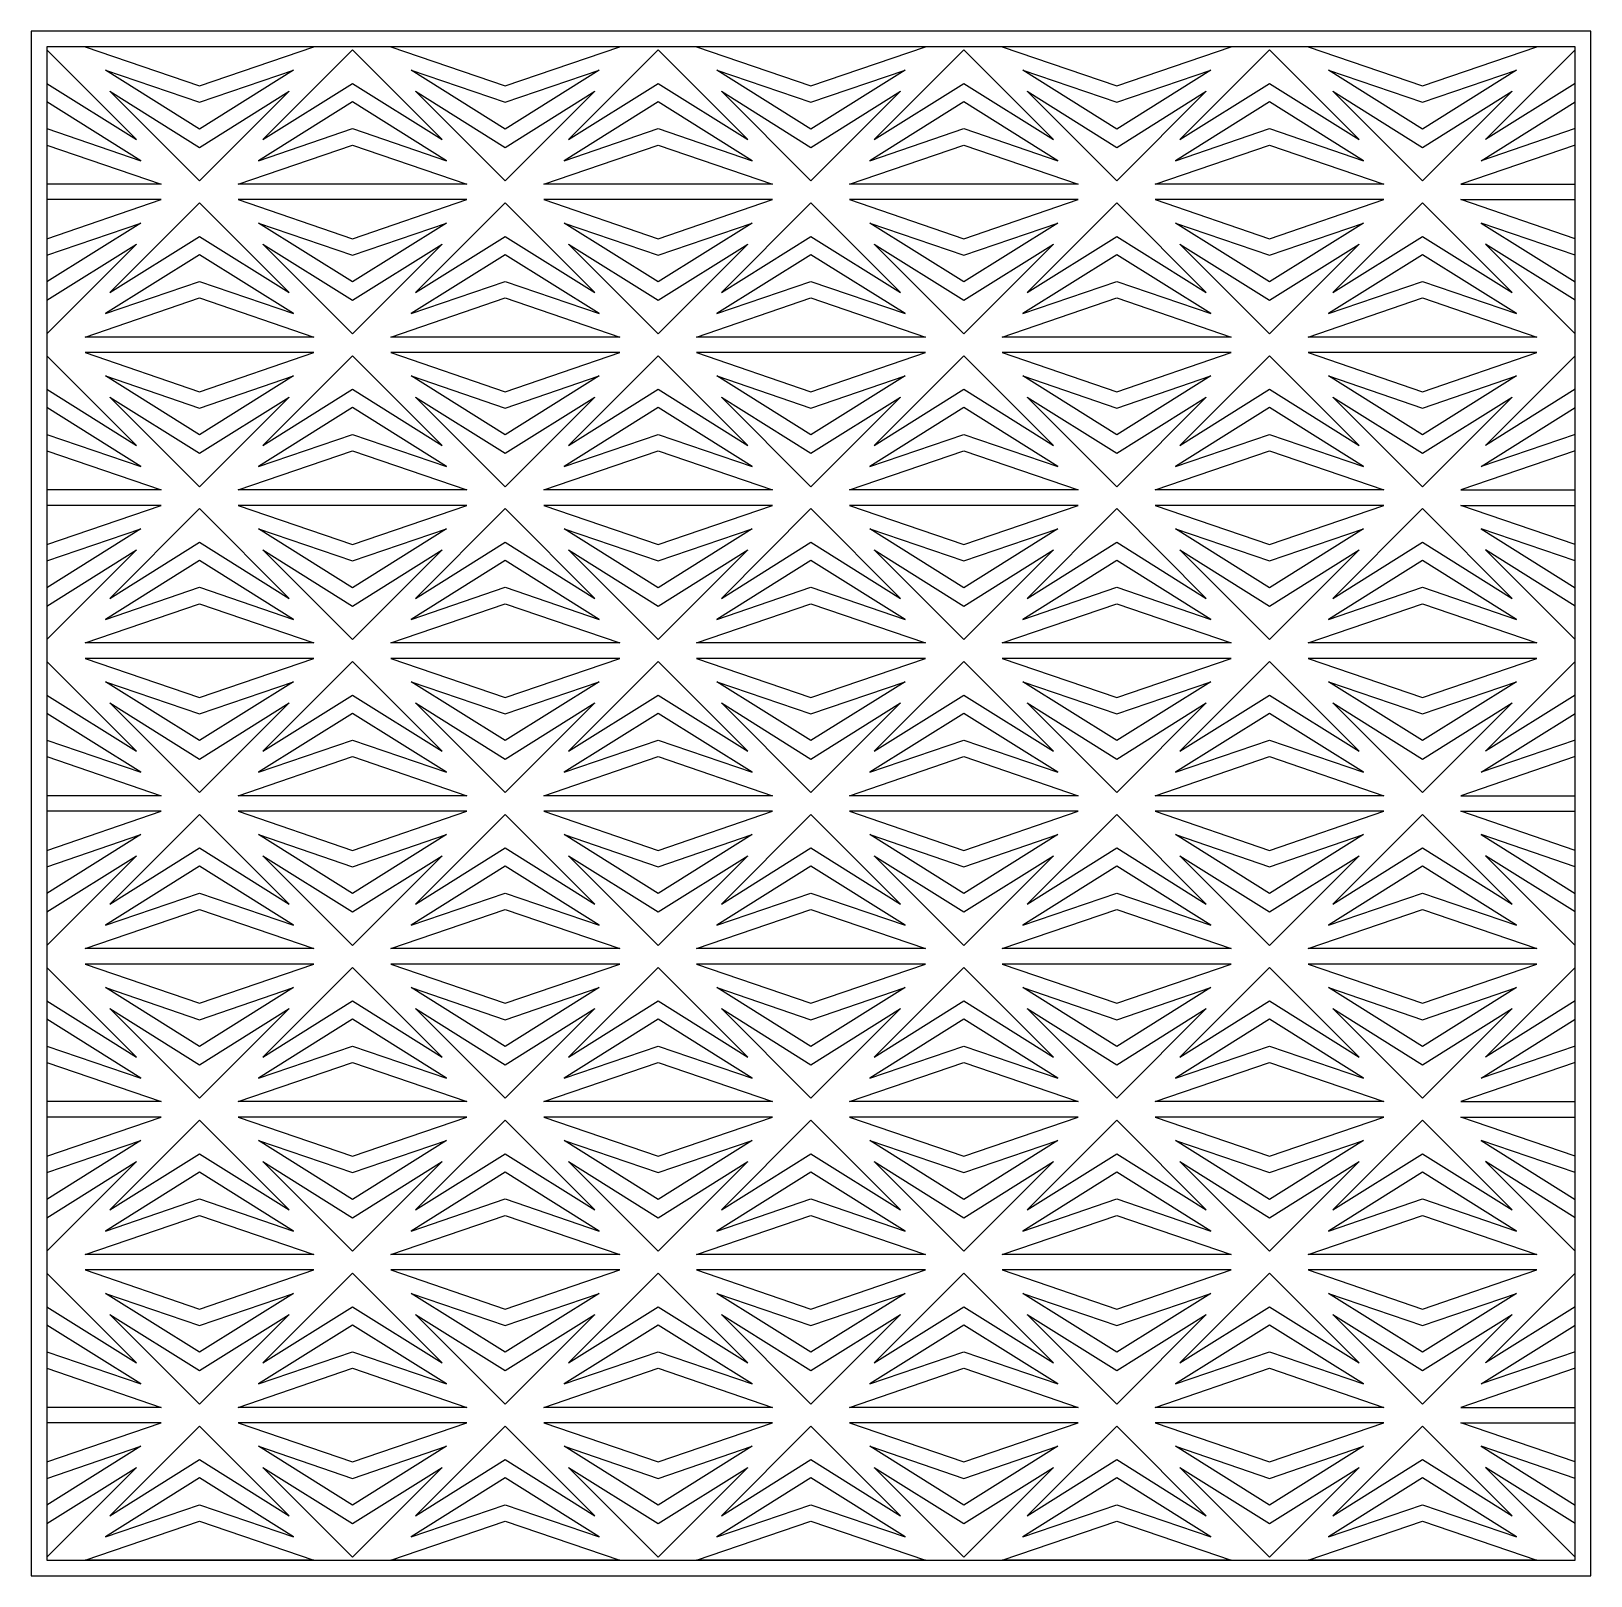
# Model space of a CAD drawing. Extents: x 7715 to 10726, y 1497 to 4478.
import ezdxf

# ---------------------------------------------------------------- set-up
doc = ezdxf.new("R2010")
doc.units = 0
doc.layers.add('LAYER_1', color=1, linetype='CONTINUOUS')

msp = doc.modelspace()

# ---------------------------------------------------------------- linework, layer by layer
at = {"layer": 'LAYER_1'}
for points in [[(7714.7, 1496.9), (10725.9, 1496.9), (10725.9, 4478.1), (7714.7, 4478.1)], [(7744.7, 1526.9), (10695.9, 1526.9), (10695.9, 4448.1), (7744.7, 4448.1)], [(7819, 4448.1), (8039.8, 4372.7), (8260.7, 4448.1)], [(8334.9, 4441.9), (8161.9, 4268.8), (8334.9, 4377.3), (8508, 4268.8)], [(8409.2, 4448.1), (8630.1, 4372.7), (8850.9, 4448.1)], [(8925.2, 4441.9), (8752.1, 4268.8), (8925.2, 4377.3), (9098.3, 4268.8)], [(8999.5, 4448.1), (9220.3, 4372.7), (9441.1, 4448.1)], [(9515.4, 4441.9), (9342.4, 4268.8), (9515.4, 4377.3), (9688.5, 4268.8)], [(9589.7, 4448.1), (9810.6, 4372.7), (10031.4, 4448.1)], [(10105.7, 4441.9), (9932.6, 4268.8), (10105.7, 4377.3), (10278.8, 4268.8)], [(10180, 4448.1), (10400.8, 4372.7), (10621.6, 4448.1)], [(8039.8, 4289.3), (7858.3, 4403), (8039.8, 4341), (8221.4, 4403)], [(8630.1, 4289.3), (8448.5, 4403), (8630.1, 4341), (8811.6, 4403)], [(9220.3, 4289.3), (9038.8, 4403), (9220.3, 4341), (9401.9, 4403)], [(9810.6, 4289.3), (9629, 4403), (9810.6, 4341), (9992.1, 4403)], [(10400.8, 4289.3), (10219.3, 4403), (10400.8, 4341), (10582.3, 4403)], [(7866.7, 4362.3), (8039.8, 4253.9), (8212.9, 4362.3), (8039.8, 4189.2)], [(8334.9, 4290.2), (8516.5, 4228.1), (8334.9, 4341.9), (8153.4, 4228.1)], [(8457, 4362.3), (8630.1, 4253.9), (8803.2, 4362.3), (8630.1, 4189.2)], [(8925.2, 4341.9), (8743.7, 4228.1), (8925.2, 4290.2), (9106.7, 4228.1)], [(9047.2, 4362.3), (9220.3, 4253.9), (9393.4, 4362.3), (9220.3, 4189.2)], [(9515.4, 4341.9), (9333.9, 4228.1), (9515.4, 4290.2), (9697, 4228.1)], [(9637.5, 4362.3), (9810.6, 4253.9), (9983.6, 4362.3), (9810.6, 4189.2)], [(10105.7, 4290.2), (10287.2, 4228.1), (10105.7, 4341.9), (9924.2, 4228.1)], [(10227.7, 4362.3), (10400.8, 4253.9), (10573.9, 4362.3), (10400.8, 4189.2)], [(8334.9, 4258.5), (8555.8, 4183), (8114.1, 4183)], [(8925.2, 4258.5), (9146, 4183), (8704.4, 4183)], [(9515.4, 4258.5), (9736.3, 4183), (9294.6, 4183)], [(10105.7, 4258.5), (10326.5, 4183), (9884.9, 4183)], [(7866.7, 3973.7), (8039.8, 4082.2), (8212.9, 3973.7), (8039.8, 4146.8)], [(8334.9, 4077.6), (8555.8, 4153), (8114.1, 4153)], [(8457, 3973.7), (8630.1, 4082.2), (8803.2, 3973.7), (8630.1, 4146.8)], [(8925.2, 4077.6), (9146, 4153), (8704.4, 4153)], [(9047.2, 3973.7), (9220.3, 4082.2), (9393.4, 3973.7), (9220.3, 4146.8)], [(9515.4, 4077.6), (9736.3, 4153), (9294.6, 4153)], [(9637.5, 3973.7), (9810.6, 4082.2), (9983.6, 3973.7), (9810.6, 4146.8)], [(10105.7, 4077.6), (10326.5, 4153), (9884.9, 4153)], [(10227.7, 3973.7), (10400.8, 4082.2), (10573.9, 3973.7), (10400.8, 4146.8)], [(8334.9, 4045.9), (8516.5, 4107.9), (8334.9, 3994.2), (8153.4, 4107.9)], [(8925.2, 4045.9), (9106.7, 4107.9), (8925.2, 3994.2), (8743.7, 4107.9)], [(9515.4, 3994.2), (9333.9, 4107.9), (9515.4, 4045.9), (9697, 4107.9)], [(10105.7, 3994.2), (9924.2, 4107.9), (10105.7, 4045.9), (10287.2, 4107.9)], [(8334.9, 3894.1), (8161.9, 4067.2), (8334.9, 3958.8), (8508, 4067.2)], [(8925.2, 3894.1), (8752.1, 4067.2), (8925.2, 3958.8), (9098.3, 4067.2)], [(9515.4, 3894.1), (9342.4, 4067.2), (9515.4, 3958.8), (9688.5, 4067.2)], [(10105.7, 3894.1), (9932.6, 4067.2), (10105.7, 3958.8), (10278.8, 4067.2)], [(8039.8, 4046.8), (7858.3, 3933), (8039.8, 3995.1), (8221.4, 3933)], [(8630.1, 4046.8), (8448.5, 3933), (8630.1, 3995.1), (8811.6, 3933)], [(9220.3, 4046.8), (9038.8, 3933), (9220.3, 3995.1), (9401.9, 3933)], [(9810.6, 4046.8), (9629, 3933), (9810.6, 3995.1), (9992.1, 3933)], [(10400.8, 4046.8), (10219.3, 3933), (10400.8, 3995.1), (10582.3, 3933)], [(7819, 3887.9), (8039.8, 3963.3), (8260.7, 3887.9)], [(8409.2, 3887.9), (8630.1, 3963.3), (8850.9, 3887.9)], [(8999.5, 3887.9), (9220.3, 3963.3), (9441.1, 3887.9)], [(9589.7, 3887.9), (9810.6, 3963.3), (10031.4, 3887.9)], [(10180, 3887.9), (10400.8, 3963.3), (10621.6, 3887.9)], [(7819, 3857.9), (8039.8, 3782.4), (8260.7, 3857.9)], [(8409.2, 3857.9), (8630.1, 3782.4), (8850.9, 3857.9)], [(8999.5, 3857.9), (9220.3, 3782.4), (9441.1, 3857.9)], [(9589.7, 3857.9), (9810.6, 3782.4), (10031.4, 3857.9)], [(10180, 3857.9), (10400.8, 3782.4), (10621.6, 3857.9)], [(8334.9, 3851.7), (8161.9, 3678.6), (8334.9, 3787), (8508, 3678.6)], [(8925.2, 3851.7), (8752.1, 3678.6), (8925.2, 3787), (9098.3, 3678.6)], [(9515.4, 3851.7), (9342.4, 3678.6), (9515.4, 3787), (9688.5, 3678.6)], [(10105.7, 3851.7), (9932.6, 3678.6), (10105.7, 3787), (10278.8, 3678.6)], [(8039.8, 3699), (7858.3, 3812.8), (8039.8, 3750.7), (8221.4, 3812.8)], [(8630.1, 3699), (8448.5, 3812.8), (8630.1, 3750.7), (8811.6, 3812.8)], [(9220.3, 3699), (9038.8, 3812.8), (9220.3, 3750.7), (9401.9, 3812.8)], [(9810.6, 3699), (9629, 3812.8), (9810.6, 3750.7), (9992.1, 3812.8)], [(10400.8, 3699), (10219.3, 3812.8), (10400.8, 3750.7), (10582.3, 3812.8)], [(7866.7, 3772.1), (8039.8, 3663.6), (8212.9, 3772.1), (8039.8, 3599)], [(8457, 3772.1), (8630.1, 3663.6), (8803.2, 3772.1), (8630.1, 3599)], [(9047.2, 3772.1), (9220.3, 3663.6), (9393.4, 3772.1), (9220.3, 3599)], [(9637.5, 3772.1), (9810.6, 3663.6), (9983.6, 3772.1), (9810.6, 3599)], [(10227.7, 3772.1), (10400.8, 3663.6), (10573.9, 3772.1), (10400.8, 3599)], [(8334.9, 3751.6), (8153.4, 3637.9), (8334.9, 3699.9), (8516.5, 3637.9)], [(8925.2, 3751.6), (8743.7, 3637.9), (8925.2, 3699.9), (9106.7, 3637.9)], [(9515.4, 3751.6), (9333.9, 3637.9), (9515.4, 3699.9), (9697, 3637.9)], [(10105.7, 3751.6), (9924.2, 3637.9), (10105.7, 3699.9), (10287.2, 3637.9)], [(8334.9, 3668.2), (8555.8, 3592.8), (8114.1, 3592.8)], [(8925.2, 3668.2), (9146, 3592.8), (8704.4, 3592.8)], [(9515.4, 3668.2), (9736.3, 3592.8), (9294.6, 3592.8)], [(10105.7, 3668.2), (10326.5, 3592.8), (9884.9, 3592.8)], [(7866.7, 3383.5), (8039.8, 3491.9), (8212.9, 3383.5), (8039.8, 3556.6)], [(8334.9, 3487.3), (8555.8, 3562.8), (8114.1, 3562.8)], [(8457, 3383.5), (8630.1, 3491.9), (8803.2, 3383.5), (8630.1, 3556.6)], [(8925.2, 3487.3), (9146, 3562.8), (8704.4, 3562.8)], [(9047.2, 3383.5), (9220.3, 3491.9), (9393.4, 3383.5), (9220.3, 3556.6)], [(9515.4, 3487.3), (9736.3, 3562.8), (9294.6, 3562.8)], [(9637.5, 3383.5), (9810.6, 3491.9), (9983.6, 3383.5), (9810.6, 3556.6)], [(10105.7, 3487.3), (10326.5, 3562.8), (9884.9, 3562.8)], [(10227.7, 3383.5), (10400.8, 3491.9), (10573.9, 3383.5), (10400.8, 3556.6)], [(8334.9, 3403.9), (8153.4, 3517.6), (8334.9, 3455.6), (8516.5, 3517.6)], [(8925.2, 3455.6), (9106.7, 3517.6), (8925.2, 3403.9), (8743.7, 3517.6)], [(9515.4, 3403.9), (9333.9, 3517.6), (9515.4, 3455.6), (9697, 3517.6)], [(10105.7, 3403.9), (9924.2, 3517.6), (10105.7, 3455.6), (10287.2, 3517.6)], [(8334.9, 3303.9), (8161.9, 3476.9), (8334.9, 3368.5), (8508, 3476.9)], [(8925.2, 3303.9), (8752.1, 3476.9), (8925.2, 3368.5), (9098.3, 3476.9)], [(9515.4, 3303.9), (9342.4, 3476.9), (9515.4, 3368.5), (9688.5, 3476.9)], [(10105.7, 3303.9), (9932.6, 3476.9), (10105.7, 3368.5), (10278.8, 3476.9)], [(8039.8, 3456.5), (7858.3, 3342.8), (8039.8, 3404.8), (8221.4, 3342.8)], [(8630.1, 3456.5), (8448.5, 3342.8), (8630.1, 3404.8), (8811.6, 3342.8)], [(9220.3, 3456.5), (9038.8, 3342.8), (9220.3, 3404.8), (9401.9, 3342.8)], [(9810.6, 3456.5), (9629, 3342.8), (9810.6, 3404.8), (9992.1, 3342.8)], [(10400.8, 3456.5), (10219.3, 3342.8), (10400.8, 3404.8), (10582.3, 3342.8)], [(7819, 3297.6), (8039.8, 3373.1), (8260.7, 3297.6)], [(8409.2, 3297.6), (8630.1, 3373.1), (8850.9, 3297.6)], [(8999.5, 3297.6), (9220.3, 3373.1), (9441.1, 3297.6)], [(9589.7, 3297.6), (9810.6, 3373.1), (10031.4, 3297.6)], [(10180, 3297.6), (10400.8, 3373.1), (10621.6, 3297.6)], [(7819, 3267.6), (8039.8, 3192.2), (8260.7, 3267.6)], [(8334.9, 3261.4), (8161.9, 3088.3), (8334.9, 3196.8), (8508, 3088.3)], [(8409.2, 3267.6), (8630.1, 3192.2), (8850.9, 3267.6)], [(8925.2, 3261.4), (8752.1, 3088.3), (8925.2, 3196.8), (9098.3, 3088.3)], [(8999.5, 3267.6), (9220.3, 3192.2), (9441.1, 3267.6)], [(9515.4, 3261.4), (9342.4, 3088.3), (9515.4, 3196.8), (9688.5, 3088.3)], [(9589.7, 3267.6), (9810.6, 3192.2), (10031.4, 3267.6)], [(10105.7, 3261.4), (9932.6, 3088.3), (10105.7, 3196.8), (10278.8, 3088.3)], [(10180, 3267.6), (10400.8, 3192.2), (10621.6, 3267.6)], [(8039.8, 3108.8), (7858.3, 3222.5), (8039.8, 3160.5), (8221.4, 3222.5)], [(8630.1, 3108.8), (8448.5, 3222.5), (8630.1, 3160.5), (8811.6, 3222.5)], [(9220.3, 3108.8), (9038.8, 3222.5), (9220.3, 3160.5), (9401.9, 3222.5)], [(9810.6, 3108.8), (9629, 3222.5), (9810.6, 3160.5), (9992.1, 3222.5)], [(10400.8, 3108.8), (10219.3, 3222.5), (10400.8, 3160.5), (10582.3, 3222.5)], [(7866.7, 3181.8), (8039.8, 3073.4), (8212.9, 3181.8), (8039.8, 3008.7)], [(8457, 3181.8), (8630.1, 3073.4), (8803.2, 3181.8), (8630.1, 3008.7)], [(9047.2, 3181.8), (9220.3, 3073.4), (9393.4, 3181.8), (9220.3, 3008.7)], [(9637.5, 3181.8), (9810.6, 3073.4), (9983.6, 3181.8), (9810.6, 3008.7)], [(10227.7, 3181.8), (10400.8, 3073.4), (10573.9, 3181.8), (10400.8, 3008.7)], [(8334.9, 3109.7), (8516.5, 3047.7), (8334.9, 3161.4), (8153.4, 3047.7)], [(8925.2, 3161.4), (8743.7, 3047.7), (8925.2, 3109.7), (9106.7, 3047.7)], [(9515.4, 3161.4), (9333.9, 3047.7), (9515.4, 3109.7), (9697, 3047.7)], [(10105.7, 3161.4), (9924.2, 3047.7), (10105.7, 3109.7), (10287.2, 3047.7)], [(8334.9, 3078), (8555.8, 3002.5), (8114.1, 3002.5)], [(8925.2, 3078), (9146, 3002.5), (8704.4, 3002.5)], [(9515.4, 3078), (9736.3, 3002.5), (9294.6, 3002.5)], [(10105.7, 3078), (10326.5, 3002.5), (9884.9, 3002.5)], [(7866.7, 2793.2), (8039.8, 2901.7), (8212.9, 2793.2), (8039.8, 2966.3)], [(8334.9, 2897.1), (8555.8, 2972.5), (8114.1, 2972.5)], [(8457, 2793.2), (8630.1, 2901.7), (8803.2, 2793.2), (8630.1, 2966.3)], [(8925.2, 2897.1), (9146, 2972.5), (8704.4, 2972.5)], [(9047.2, 2793.2), (9220.3, 2901.7), (9393.4, 2793.2), (9220.3, 2966.3)], [(9515.4, 2897.1), (9736.3, 2972.5), (9294.6, 2972.5)], [(9637.5, 2793.2), (9810.6, 2901.7), (9983.6, 2793.2), (9810.6, 2966.3)], [(10105.7, 2897.1), (10326.5, 2972.5), (9884.9, 2972.5)], [(10227.7, 2793.2), (10400.8, 2901.7), (10573.9, 2793.2), (10400.8, 2966.3)], [(8334.9, 2813.7), (8153.4, 2927.4), (8334.9, 2865.4), (8516.5, 2927.4)], [(8925.2, 2865.4), (9106.7, 2927.4), (8925.2, 2813.7), (8743.7, 2927.4)], [(9515.4, 2865.4), (9697, 2927.4), (9515.4, 2813.7), (9333.9, 2927.4)], [(10105.7, 2865.4), (10287.2, 2927.4), (10105.7, 2813.7), (9924.2, 2927.4)], [(8039.8, 2866.3), (7858.3, 2752.5), (8039.8, 2814.6), (8221.4, 2752.5)], [(8334.9, 2713.6), (8161.9, 2886.7), (8334.9, 2778.3), (8508, 2886.7)], [(8630.1, 2866.3), (8448.5, 2752.5), (8630.1, 2814.6), (8811.6, 2752.5)], [(8925.2, 2713.6), (8752.1, 2886.7), (8925.2, 2778.3), (9098.3, 2886.7)], [(9220.3, 2866.3), (9038.8, 2752.5), (9220.3, 2814.6), (9401.9, 2752.5)], [(9515.4, 2713.6), (9342.4, 2886.7), (9515.4, 2778.3), (9688.5, 2886.7)], [(9810.6, 2866.3), (9629, 2752.5), (9810.6, 2814.6), (9992.1, 2752.5)], [(10105.7, 2713.6), (9932.6, 2886.7), (10105.7, 2778.3), (10278.8, 2886.7)], [(10400.8, 2866.3), (10219.3, 2752.5), (10400.8, 2814.6), (10582.3, 2752.5)], [(7819, 2707.4), (8039.8, 2782.9), (8260.7, 2707.4)], [(8409.2, 2707.4), (8630.1, 2782.9), (8850.9, 2707.4)], [(8999.5, 2707.4), (9220.3, 2782.9), (9441.1, 2707.4)], [(9589.7, 2707.4), (9810.6, 2782.9), (10031.4, 2707.4)], [(10180, 2707.4), (10400.8, 2782.9), (10621.6, 2707.4)], [(7819, 2677.4), (8039.8, 2601.9), (8260.7, 2677.4)], [(8334.9, 2671.2), (8161.9, 2498.1), (8334.9, 2606.5), (8508, 2498.1)], [(8409.2, 2677.4), (8630.1, 2601.9), (8850.9, 2677.4)], [(8925.2, 2671.2), (8752.1, 2498.1), (8925.2, 2606.5), (9098.3, 2498.1)], [(8999.5, 2677.4), (9220.3, 2601.9), (9441.1, 2677.4)], [(9515.4, 2671.2), (9342.4, 2498.1), (9515.4, 2606.5), (9688.5, 2498.1)], [(9589.7, 2677.4), (9810.6, 2601.9), (10031.4, 2677.4)], [(10105.7, 2671.2), (9932.6, 2498.1), (10105.7, 2606.5), (10278.8, 2498.1)], [(10180, 2677.4), (10400.8, 2601.9), (10621.6, 2677.4)], [(8039.8, 2518.5), (7858.3, 2632.3), (8039.8, 2570.2), (8221.4, 2632.3)], [(8630.1, 2518.5), (8448.5, 2632.3), (8630.1, 2570.2), (8811.6, 2632.3)], [(9220.3, 2518.5), (9038.8, 2632.3), (9220.3, 2570.2), (9401.9, 2632.3)], [(9810.6, 2518.5), (9629, 2632.3), (9810.6, 2570.2), (9992.1, 2632.3)], [(10400.8, 2518.5), (10219.3, 2632.3), (10400.8, 2570.2), (10582.3, 2632.3)], [(7866.7, 2591.6), (8039.8, 2483.1), (8212.9, 2591.6), (8039.8, 2418.5)], [(8457, 2591.6), (8630.1, 2483.1), (8803.2, 2591.6), (8630.1, 2418.5)], [(9047.2, 2591.6), (9220.3, 2483.1), (9393.4, 2591.6), (9220.3, 2418.5)], [(9637.5, 2591.6), (9810.6, 2483.1), (9983.6, 2591.6), (9810.6, 2418.5)], [(10227.7, 2591.6), (10400.8, 2483.1), (10573.9, 2591.6), (10400.8, 2418.5)], [(8334.9, 2571.1), (8153.4, 2457.4), (8334.9, 2519.4), (8516.5, 2457.4)], [(8925.2, 2519.4), (9106.7, 2457.4), (8925.2, 2571.1), (8743.7, 2457.4)], [(9515.4, 2571.1), (9333.9, 2457.4), (9515.4, 2519.4), (9697, 2457.4)], [(10105.7, 2519.4), (10287.2, 2457.4), (10105.7, 2571.1), (9924.2, 2457.4)], [(8334.9, 2487.7), (8555.8, 2412.3), (8114.1, 2412.3)], [(8925.2, 2487.7), (9146, 2412.3), (8704.4, 2412.3)], [(9515.4, 2487.7), (9736.3, 2412.3), (9294.6, 2412.3)], [(10105.7, 2487.7), (10326.5, 2412.3), (9884.9, 2412.3)], [(8334.9, 2306.8), (8555.8, 2382.3), (8114.1, 2382.3)], [(8925.2, 2306.8), (9146, 2382.3), (8704.4, 2382.3)], [(9515.4, 2306.8), (9736.3, 2382.3), (9294.6, 2382.3)], [(10105.7, 2306.8), (10326.5, 2382.3), (9884.9, 2382.3)], [(7866.7, 2203), (8039.8, 2311.4), (8212.9, 2203), (8039.8, 2376.1)], [(8457, 2203), (8630.1, 2311.4), (8803.2, 2203), (8630.1, 2376.1)], [(9047.2, 2203), (9220.3, 2311.4), (9393.4, 2203), (9220.3, 2376.1)], [(9637.5, 2203), (9810.6, 2311.4), (9983.6, 2203), (9810.6, 2376.1)], [(10227.7, 2203), (10400.8, 2311.4), (10573.9, 2203), (10400.8, 2376.1)], [(8334.9, 2223.4), (8153.4, 2337.1), (8334.9, 2275.1), (8516.5, 2337.1)], [(8925.2, 2275.1), (9106.7, 2337.1), (8925.2, 2223.4), (8743.7, 2337.1)], [(9515.4, 2275.1), (9697, 2337.1), (9515.4, 2223.4), (9333.9, 2337.1)], [(10105.7, 2223.4), (9924.2, 2337.1), (10105.7, 2275.1), (10287.2, 2337.1)], [(8334.9, 2123.4), (8161.9, 2296.4), (8334.9, 2188), (8508, 2296.4)], [(8925.2, 2123.4), (8752.1, 2296.4), (8925.2, 2188), (9098.3, 2296.4)], [(9515.4, 2123.4), (9342.4, 2296.4), (9515.4, 2188), (9688.5, 2296.4)], [(10105.7, 2123.4), (9932.6, 2296.4), (10105.7, 2188), (10278.8, 2296.4)], [(8039.8, 2276), (7858.3, 2162.3), (8039.8, 2224.3), (8221.4, 2162.3)], [(8630.1, 2276), (8448.5, 2162.3), (8630.1, 2224.3), (8811.6, 2162.3)], [(9220.3, 2276), (9038.8, 2162.3), (9220.3, 2224.3), (9401.9, 2162.3)], [(9810.6, 2276), (9629, 2162.3), (9810.6, 2224.3), (9992.1, 2162.3)], [(10400.8, 2276), (10219.3, 2162.3), (10400.8, 2224.3), (10582.3, 2162.3)], [(7819, 2117.2), (8039.8, 2192.6), (8260.7, 2117.2)], [(8409.2, 2117.2), (8630.1, 2192.6), (8850.9, 2117.2)], [(8999.5, 2117.2), (9220.3, 2192.6), (9441.1, 2117.2)], [(9589.7, 2117.2), (9810.6, 2192.6), (10031.4, 2117.2)], [(10180, 2117.2), (10400.8, 2192.6), (10621.6, 2117.2)], [(7819, 2087.2), (8039.8, 2011.7), (8260.7, 2087.2)], [(8334.9, 2080.9), (8161.9, 1907.9), (8334.9, 2016.3), (8508, 1907.9)], [(8409.2, 2087.2), (8630.1, 2011.7), (8850.9, 2087.2)], [(8925.2, 2080.9), (8752.1, 1907.9), (8925.2, 2016.3), (9098.3, 1907.9)], [(8999.5, 2087.2), (9220.3, 2011.7), (9441.1, 2087.2)], [(9515.4, 2080.9), (9342.4, 1907.9), (9515.4, 2016.3), (9688.5, 1907.9)], [(9589.7, 2087.2), (9810.6, 2011.7), (10031.4, 2087.2)], [(10105.7, 2080.9), (9932.6, 1907.9), (10105.7, 2016.3), (10278.8, 1907.9)], [(10180, 2087.2), (10400.8, 2011.7), (10621.6, 2087.2)], [(8039.8, 1928.3), (7858.3, 2042), (8039.8, 1980), (8221.4, 2042)], [(8630.1, 1928.3), (8448.5, 2042), (8630.1, 1980), (8811.6, 2042)], [(9220.3, 1928.3), (9038.8, 2042), (9220.3, 1980), (9401.9, 2042)], [(9810.6, 1928.3), (9629, 2042), (9810.6, 1980), (9992.1, 2042)], [(10400.8, 1928.3), (10219.3, 2042), (10400.8, 1980), (10582.3, 2042)], [(7866.7, 2001.3), (8039.8, 1892.9), (8212.9, 2001.3), (8039.8, 1828.2)], [(8457, 2001.3), (8630.1, 1892.9), (8803.2, 2001.3), (8630.1, 1828.2)], [(9047.2, 2001.3), (9220.3, 1892.9), (9393.4, 2001.3), (9220.3, 1828.2)], [(9637.5, 2001.3), (9810.6, 1892.9), (9983.6, 2001.3), (9810.6, 1828.2)], [(10227.7, 2001.3), (10400.8, 1892.9), (10573.9, 2001.3), (10400.8, 1828.2)], [(8334.9, 1929.2), (8516.5, 1867.2), (8334.9, 1980.9), (8153.4, 1867.2)], [(8925.2, 1980.9), (8743.7, 1867.2), (8925.2, 1929.2), (9106.7, 1867.2)], [(9515.4, 1929.2), (9697, 1867.2), (9515.4, 1980.9), (9333.9, 1867.2)], [(10105.7, 1929.2), (10287.2, 1867.2), (10105.7, 1980.9), (9924.2, 1867.2)], [(8334.9, 1897.5), (8555.8, 1822), (8114.1, 1822)], [(8925.2, 1897.5), (9146, 1822), (8704.4, 1822)], [(9515.4, 1897.5), (9736.3, 1822), (9294.6, 1822)], [(10105.7, 1897.5), (10326.5, 1822), (9884.9, 1822)], [(7866.7, 1612.7), (8039.8, 1721.2), (8212.9, 1612.7), (8039.8, 1785.8)], [(8334.9, 1716.6), (8555.8, 1792), (8114.1, 1792)], [(8457, 1612.7), (8630.1, 1721.2), (8803.2, 1612.7), (8630.1, 1785.8)], [(8925.2, 1716.6), (9146, 1792), (8704.4, 1792)], [(9047.2, 1612.7), (9220.3, 1721.2), (9393.4, 1612.7), (9220.3, 1785.8)], [(9515.4, 1716.6), (9736.3, 1792), (9294.6, 1792)], [(9637.5, 1612.7), (9810.6, 1721.2), (9983.6, 1612.7), (9810.6, 1785.8)], [(10105.7, 1716.6), (10326.5, 1792), (9884.9, 1792)], [(10227.7, 1612.7), (10400.8, 1721.2), (10573.9, 1612.7), (10400.8, 1785.8)], [(8334.9, 1684.9), (8516.5, 1746.9), (8334.9, 1633.2), (8153.4, 1746.9)], [(8925.2, 1633.2), (8743.7, 1746.9), (8925.2, 1684.9), (9106.7, 1746.9)], [(9515.4, 1684.9), (9697, 1746.9), (9515.4, 1633.2), (9333.9, 1746.9)], [(10105.7, 1684.9), (10287.2, 1746.9), (10105.7, 1633.2), (9924.2, 1746.9)], [(8334.9, 1533.1), (8161.9, 1706.2), (8334.9, 1597.8), (8508, 1706.2)], [(8925.2, 1533.1), (8752.1, 1706.2), (8925.2, 1597.8), (9098.3, 1706.2)], [(9515.4, 1533.1), (9342.4, 1706.2), (9515.4, 1597.8), (9688.5, 1706.2)], [(10105.7, 1533.1), (9932.6, 1706.2), (10105.7, 1597.8), (10278.8, 1706.2)], [(8039.8, 1685.8), (7858.3, 1572), (8039.8, 1634.1), (8221.4, 1572)], [(8630.1, 1685.8), (8448.5, 1572), (8630.1, 1634.1), (8811.6, 1572)], [(9220.3, 1685.8), (9038.8, 1572), (9220.3, 1634.1), (9401.9, 1572)], [(9810.6, 1685.8), (9629, 1572), (9810.6, 1634.1), (9992.1, 1572)], [(10400.8, 1685.8), (10219.3, 1572), (10400.8, 1634.1), (10582.3, 1572)], [(7819, 1526.9), (8039.8, 1602.4), (8260.7, 1526.9)], [(8409.2, 1526.9), (8630.1, 1602.4), (8850.9, 1526.9)], [(8999.5, 1526.9), (9220.3, 1602.4), (9441.1, 1526.9)], [(9589.7, 1526.9), (9810.6, 1602.4), (10031.4, 1526.9)], [(10180, 1526.9), (10400.8, 1602.4), (10621.6, 1526.9)]]:
    msp.add_lwpolyline(points, close=True, dxfattribs=at)
for points in [[(7744.7, 4377.3), (7917.8, 4268.8), (7744.7, 4441.9)], [(10695.9, 4377.3), (10522.9, 4268.8), (10695.9, 4441.9)], [(7744.7, 4290.2), (7926.2, 4228.1), (7744.7, 4341.9)], [(10695.9, 4290.2), (10514.4, 4228.1), (10695.9, 4341.9)], [(7744.7, 4258.5), (7965.5, 4183), (7744.7, 4183)], [(10695.9, 4258.5), (10475.1, 4183), (10695.9, 4183)], [(7744.7, 4077.6), (7965.5, 4153), (7744.7, 4153)], [(10695.9, 4077.6), (10475.1, 4153), (10695.9, 4153)], [(7744.7, 4045.9), (7926.2, 4107.9), (7744.7, 3994.2)], [(10695.9, 4045.9), (10514.4, 4107.9), (10695.9, 3994.2)], [(7744.7, 3958.8), (7917.8, 4067.2), (7744.7, 3894.1)], [(10695.9, 3958.8), (10522.9, 4067.2), (10695.9, 3894.1)], [(7744.7, 3787), (7917.8, 3678.6), (7744.7, 3851.7)], [(10695.9, 3787), (10522.9, 3678.6), (10695.9, 3851.7)], [(7744.7, 3699.9), (7926.2, 3637.9), (7744.7, 3751.6)], [(10695.9, 3699.9), (10514.4, 3637.9), (10695.9, 3751.6)], [(7744.7, 3668.2), (7965.5, 3592.8), (7744.7, 3592.8)], [(10695.9, 3668.2), (10475.1, 3592.8), (10695.9, 3592.8)], [(7744.7, 3487.3), (7965.5, 3562.8), (7744.7, 3562.8)], [(10695.9, 3487.3), (10475.1, 3562.8), (10695.9, 3562.8)], [(7744.7, 3455.6), (7926.2, 3517.6), (7744.7, 3403.9)], [(10695.9, 3455.6), (10514.4, 3517.6), (10695.9, 3403.9)], [(7744.7, 3368.5), (7917.8, 3476.9), (7744.7, 3303.9)], [(10695.9, 3368.5), (10522.9, 3476.9), (10695.9, 3303.9)], [(7744.7, 3196.8), (7917.8, 3088.3), (7744.7, 3261.4)], [(10695.9, 3196.8), (10522.9, 3088.3), (10695.9, 3261.4)], [(7744.7, 3109.7), (7926.2, 3047.7), (7744.7, 3161.4)], [(10695.9, 3109.7), (10514.4, 3047.7), (10695.9, 3161.4)], [(7744.7, 3078), (7965.5, 3002.5), (7744.7, 3002.5)], [(10695.9, 3078), (10475.1, 3002.5), (10695.9, 3002.5)], [(7744.7, 2897.1), (7965.5, 2972.5), (7744.7, 2972.5)], [(10695.9, 2897.1), (10475.1, 2972.5), (10695.9, 2972.5)], [(7744.7, 2865.4), (7926.2, 2927.4), (7744.7, 2813.7)], [(10695.9, 2865.4), (10514.4, 2927.4), (10695.9, 2813.7)], [(7744.7, 2778.3), (7917.8, 2886.7), (7744.7, 2713.6)], [(10695.9, 2778.3), (10522.9, 2886.7), (10695.9, 2713.6)], [(7744.7, 2606.5), (7917.8, 2498.1), (7744.7, 2671.2)], [(10695.9, 2606.5), (10522.9, 2498.1), (10695.9, 2671.2)], [(7744.7, 2519.4), (7926.2, 2457.4), (7744.7, 2571.1)], [(10695.9, 2519.4), (10514.4, 2457.4), (10695.9, 2571.1)], [(7744.7, 2487.7), (7965.5, 2412.3), (7744.7, 2412.3)], [(10695.9, 2487.7), (10475.1, 2412.3), (10695.9, 2412.3)], [(7744.7, 2306.8), (7965.5, 2382.3), (7744.7, 2382.3)], [(10695.9, 2306.8), (10475.1, 2382.3), (10695.9, 2382.3)], [(7744.7, 2275.1), (7926.2, 2337.1), (7744.7, 2223.4)], [(10695.9, 2275.1), (10514.4, 2337.1), (10695.9, 2223.4)], [(7744.7, 2188), (7917.8, 2296.4), (7744.7, 2123.4)], [(10695.9, 2188), (10522.9, 2296.4), (10695.9, 2123.4)], [(7744.7, 2016.3), (7917.8, 1907.9), (7744.7, 2080.9)], [(10695.9, 2016.3), (10522.9, 1907.9), (10695.9, 2080.9)], [(7744.7, 1929.2), (7926.2, 1867.2), (7744.7, 1980.9)], [(10695.9, 1929.2), (10514.4, 1867.2), (10695.9, 1980.9)], [(7744.7, 1897.5), (7965.5, 1822), (7744.7, 1822)], [(10695.9, 1897.5), (10475.1, 1822), (10695.9, 1822)], [(7744.7, 1716.6), (7965.5, 1792), (7744.7, 1792)], [(10695.9, 1716.6), (10475.1, 1792), (10695.9, 1792)], [(7744.7, 1684.9), (7926.2, 1746.9), (7744.7, 1633.2)], [(10695.9, 1684.9), (10514.4, 1746.9), (10695.9, 1633.2)], [(7744.7, 1597.8), (7917.8, 1706.2), (7744.7, 1533.1)], [(10695.9, 1597.8), (10522.9, 1706.2), (10695.9, 1533.1)]]:
    msp.add_lwpolyline(points, dxfattribs=at)

doc.saveas('drawing.dxf')
